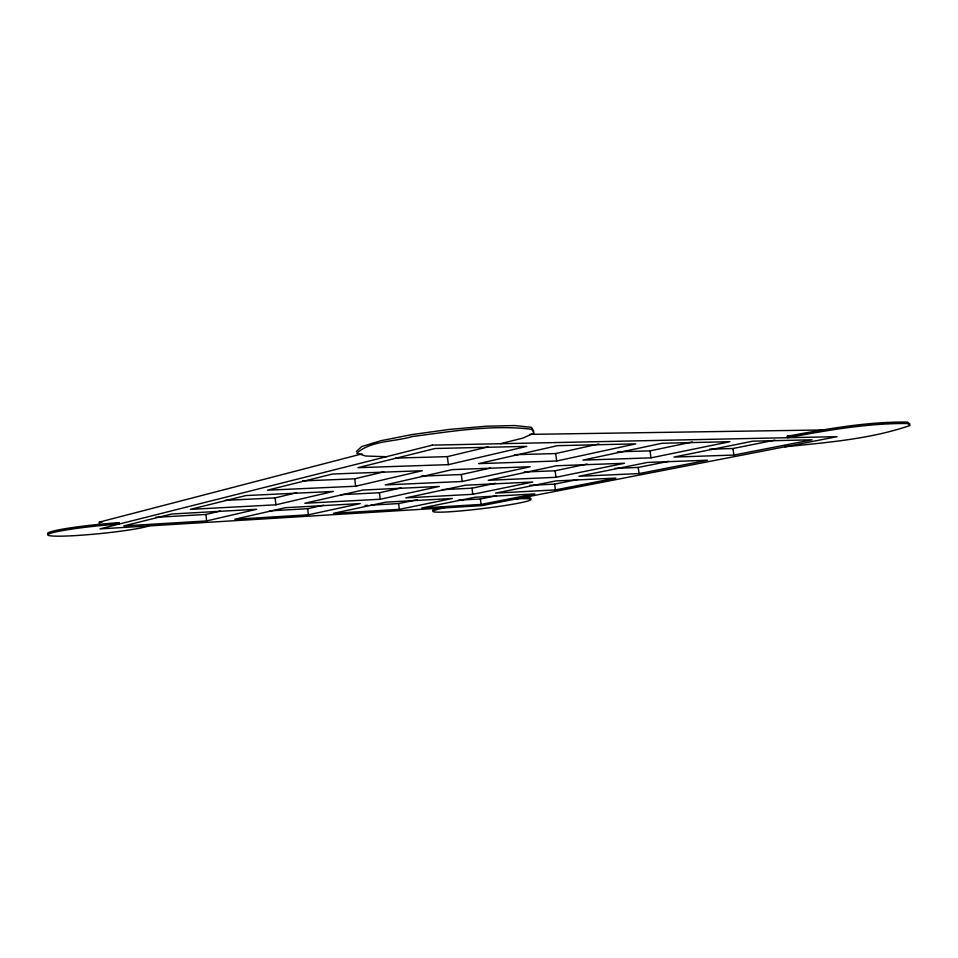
<?xml version="1.0" encoding="UTF-8"?>
<svg xmlns="http://www.w3.org/2000/svg" width="958" height="958" viewBox="0 0 958 958"><rect width="100%" height="100%" fill="white"/><g stroke="black" fill="none" stroke-linecap="round" stroke-linejoin="round"><path stroke-width="1.44" d="M356.52 451.326L361.657 446.584L381.009 440.68L411.952 434.585L449.146 429.447L485.622 426.25L514.638 425.532L531.379 427.328L533.822 431.172M99.548 524.84L99.285 522.134L361.944 453.876M114.9 523.715L119.008 522.673L119.151 524.062A52.007 3.928 -5.7 0 0 51.085 533.127A52.007 3.928 -5.7 0 0 82.723 535.103A52.007 3.928 -5.7 0 0 148.933 525.906M500.411 443.71L522.805 438.129L534.061 433.016L531.618 429.232C491.789 424.502 451.649 431.435 412.179 436.561C394.133 442.033 371.536 440.261 356.735 453.194L365.657 456.02L386.349 456.715M155.651 517.308L205.946 514.47L220.208 511.057M224.986 500.363L275.138 497.897L296.645 492.735M302.477 480.916L354.759 478.82L383.727 471.875M395.522 458.104L447.398 456.631L488.017 446.895M206.629 520.936L256.588 509.297L171.745 513.991L123.774 525.918L206.629 520.936L205.946 514.47M275.88 504.806L333.324 491.43L245.847 495.561L190.331 509.369L275.88 504.806L275.138 497.897M355.61 486.245L422.322 470.713L332.474 474.018L267.474 490.185L355.61 486.245L354.759 478.82M448.356 464.654L526.792 446.38L435.076 448.5L357.945 467.684L448.356 464.654L447.398 456.631M269.426 510.877L307.698 508.71L323.541 505.189M341.024 494.651L379.464 492.747L401.079 487.945M421.412 476.138L461.361 474.533L490.28 468.103M514.47 454.715L555.712 453.553L598.822 443.961M308.38 514.817L360.256 503.573L285.316 507.716L234.758 519.236L308.38 514.817L307.698 508.71M380.206 499.25L439.351 486.436L362.795 490.041L304.812 503.261L380.206 499.25L379.464 492.747M462.199 481.479L530.241 466.738L452.427 469.6L385.26 484.916L462.199 481.479L461.361 474.533M556.658 461.014L635.777 443.865L557.328 445.686L478.605 463.636L556.658 461.014L555.712 453.553M370.842 505.141L398.636 503.573L417.269 499.669M442.249 489.658L472.007 488.185L495.43 483.275M524.194 472.007L555.125 470.761L587.17 464.043M617.491 451.793L650.063 450.871L692.406 441.985M399.306 509.345L452.404 498.483L385.727 502.16L333.468 513.308L399.306 509.345L398.636 503.573M472.749 494.316L532.828 482.018L465.265 485.215L405.809 497.885L472.749 494.316L472.007 488.185M555.939 477.3L624.496 463.265L556.454 465.768L488.209 480.317L555.939 477.3L555.125 470.761M650.985 457.852L729.924 441.698L662.05 443.267L582.907 460.127L650.985 457.852L650.063 450.871M458.175 500.208L480.389 498.95L496.376 495.753M529.846 485.335L554.658 484.113L577.674 479.515M614.773 468.366L638.232 467.432L668.792 461.325M709.591 449.17L732.966 448.512L774.914 440.129M481.06 504.423L534.851 493.921L475.144 497.226L421.819 507.991L481.06 504.423L480.389 498.95M555.389 489.909L615.862 478.102L555.784 480.94L495.561 493.107L555.389 489.909L554.658 484.113M639.046 473.587L707.519 460.211L647.512 462.427L578.931 476.27L639.046 473.587L638.232 467.432M733.876 455.062L812.061 439.806L752.772 441.171L673.989 457.074L733.876 455.062L732.966 448.512M784.686 445.47L784.877 446.811C826.874 442.452 869.972 439.231 910.1 425.472L907.585 423.508C867.182 423.137 827.089 430.417 787.476 437.698L787.272 436.261C826.874 428.956 866.966 421.64 907.37 422.071L909.896 424.059M364.986 505.477L367.908 505.309M99.285 522.134L102.278 521.966M787.272 436.261L793.116 436.153M529.822 434.381L825.664 429.926M516.374 498.938A49.373 3.233 -6.9 0 1 517.859 503.297A49.373 3.233 -6.9 0 1 449.649 511.776A49.373 3.233 -6.9 0 1 444.201 507.908M433.064 510.554A49.361 3.269 -6.9 0 1 442.38 507.153M517.907 497.741A49.361 3.269 -6.9 0 1 530.84 498.399M47.9 533.869A52.007 3.976 -5.7 0 1 119.008 522.673M432.309 445.135L99.955 528.9L482.03 505.608L837.112 436.668L432.309 445.135"/></g></svg>
